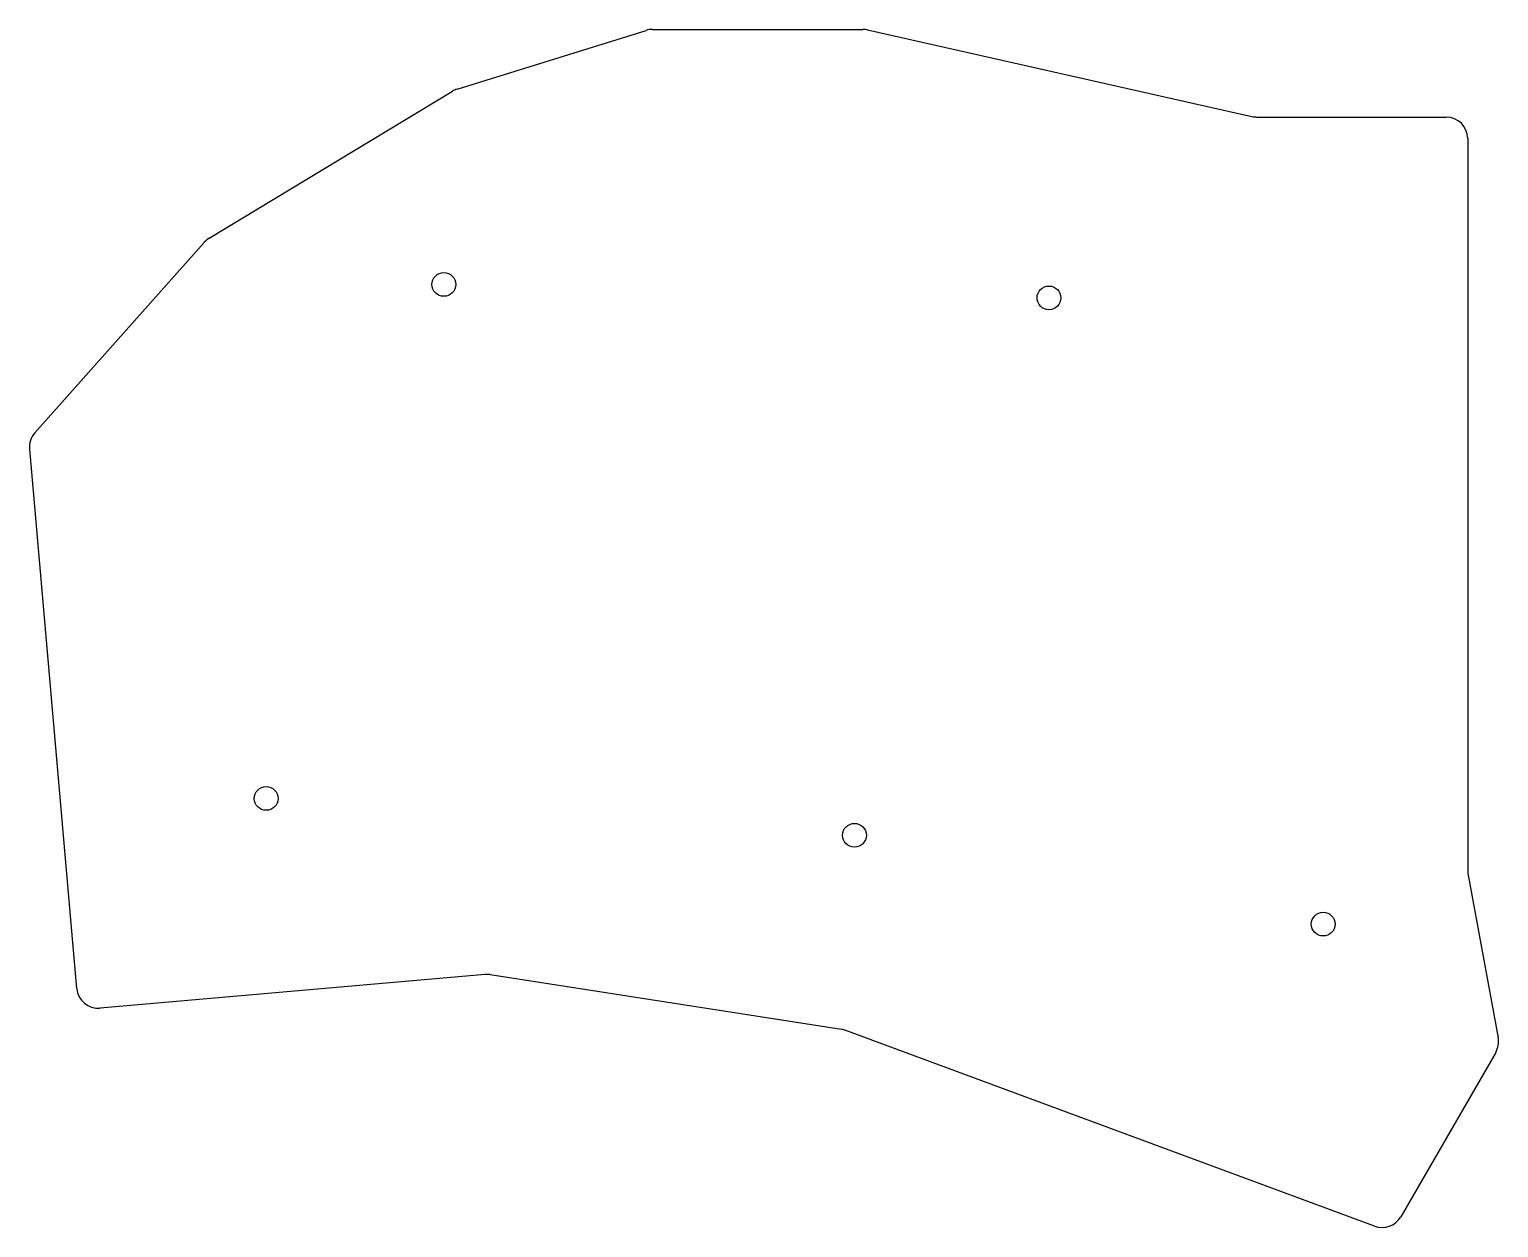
# Model space of a CAD drawing. Header units: millimetres. Extents: x 48 to 184, y -159 to -48.
import ezdxf

# ---------------------------------------------------------------- set-up
doc = ezdxf.new("R2010")
doc.units = ezdxf.units.MM

msp = doc.modelspace()

# ---------------------------------------------------------------- linework, layer by layer
for p, q in [((87.3, -53.21), (104.78, -47.77)), ((105.38, -47.68), (124.85, -47.68)), ((125.29, -47.73), (160.85, -55.74)), ((64.36, -67.01), (86.86, -53.41)), ((161.29, -55.79), (178.82, -55.79)), ((180.82, -57.79), (180.82, -125.6)), ((48.22, -85.03), (63.9, -67.4)), ((47.72, -86.53), (52.09, -136.48)), ((180.85, -125.97), (183.65, -141.03)), ((89.88, -135.18), (54.26, -138.3)), ((122.87, -140.26), (90.36, -135.2)), ((172.2, -158.49), (123.26, -140.36)), ((183.41, -142.39), (174.63, -157.61))]:
    msp.add_line(p, q)
for centre in [(86.07, -71.29), (142.07, -72.54), (69.63, -118.88), (124.07, -122.29), (167.45, -130.51)]:
    msp.add_circle(centre, 1.1)
for centre, start, end in [((105.38, -49.68), 90, 107.3105), ((124.85, -49.68), 77.3045, 90), ((87.9, -55.12), 107.3105, 121.1439), ((161.29, -53.79), 257.3045, 270), ((178.82, -57.79), 0, 90), ((65.39, -68.72), 121.1439, 138.3634), ((49.72, -86.36), 138.3634, 185), ((182.82, -125.6), 180, 190.5082), ((90.06, -137.17), 81.1546, 95), ((54.09, -136.3), 185, 275), ((122.56, -142.23), 69.67, 81.1546), ((181.68, -141.39), 330, 10.5082), ((172.89, -156.61), 249.67, 330)]:
    msp.add_arc(centre, 2, start, end)

doc.saveas('drawing.dxf')
